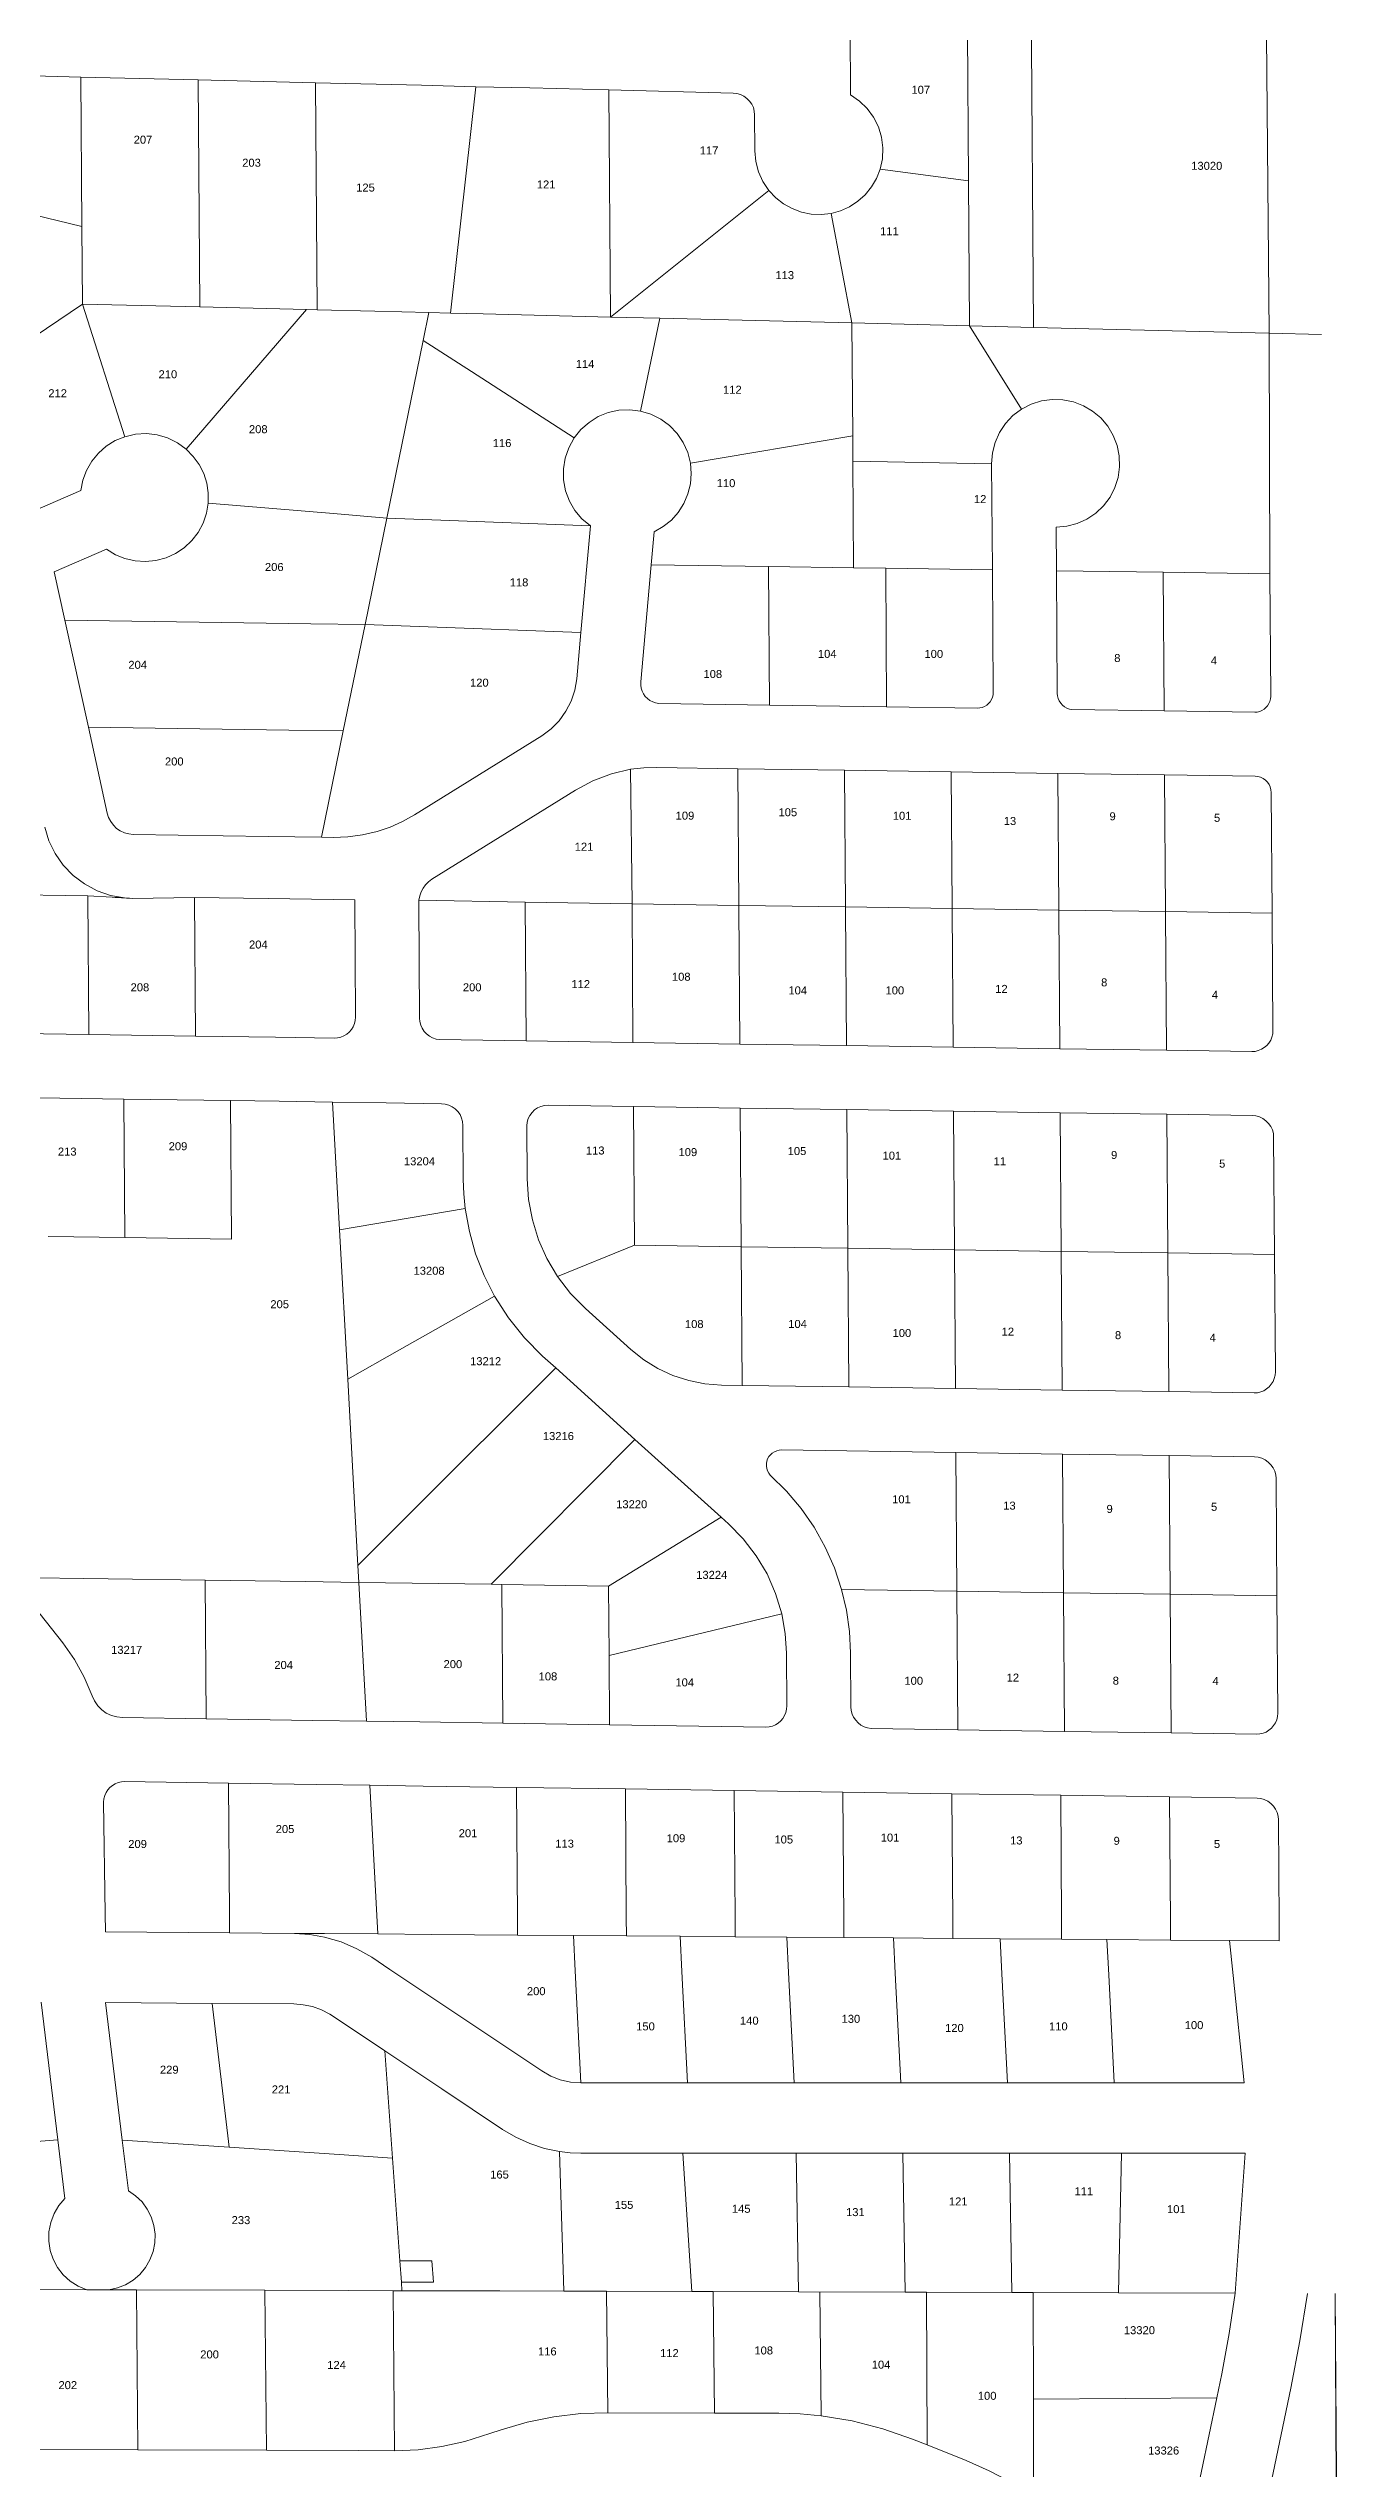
# Model space of a CAD drawing. Header units: feet. Extents: x 865220 to 2822444, y -2240498 to 975731.
# Drawn here: x 2811053 to 2812261, y 970644 to 972913 of the extents above; entities that cross this region are included whole.
import ezdxf
from ezdxf.enums import TextEntityAlignment as Align

# ---------------------------------------------------------------- set-up
doc = ezdxf.new("R2010")
doc.units = ezdxf.units.FT
doc.header["$LTSCALE"] = 0.015
doc.header["$MEASUREMENT"] = 0
doc.layers.add('Dakota County Addresses', color=7, linetype='Continuous')
doc.layers.add('Dakota County Parcels', color=7, linetype='Continuous')
doc.styles.add('Dimensions 100', font='arial.ttf')

# ---------------------------------------------------------------- blocks, each defined once
blk = doc.blocks.new('ACMAP_ANN_TEMPLATE_Dakota County Addresses')
at = {"layer": 'Dakota County Addresses', "style": 'Dimensions 100'}
blk.add_attdef('DakotaCountyAddress', text='', height=50, dxfattribs=at).set_placement((0, 0), align=Align.CENTER)

msp = doc.modelspace()

# ---------------------------------------------------------------- linework, layer by layer
at = {"layer": 'Dakota County Parcels', "lineweight": 5}
for p, q in [((2811975.8, 972651.3), (2811973.1, 973047.2)), ((2812196.7, 972645.9), (2812193, 973041.8)), ((2811804.4, 972869.4), (2811804, 972931.4)), ((2811914.9, 972788.7), (2811913.9, 972928.7)), ((2810947.2, 972889.4), (2811083.1, 972886.1)), ((2811084.1, 972746.1), (2811083.1, 972886.1)), ((2811083.1, 972886.1), (2811193, 972883.4)), ((2811193, 972883.4), (2811303, 972880.7)), ((2811194.5, 972670.5), (2811193, 972883.4)), ((2811304.5, 972667.8), (2811303, 972880.7)), ((2811429.4, 972664.7), (2811453.1, 972877)), ((2811578, 972874), (2811694.4, 972871.1)), ((2811579.5, 972661), (2811578, 972874)), ((2811714.8, 972816.8), (2811714.5, 972850.6)), ((2811579.5, 972661), (2811727.9, 972779.7)), ((2811832.1, 972799.7), (2811914.9, 972788.7)), ((2811915.8, 972652.8), (2811914.9, 972788.7)), ((2810967.4, 972774), (2811084.1, 972746.1)), ((2811786.1, 972758.3), (2811805.7, 972655.5)), ((2811084.6, 972673.2), (2811084.1, 972746.1)), ((2810992.4, 972610.8), (2811084.6, 972673.2)), ((2811084.6, 972673.2), (2811124.3, 972548.9)), ((2811084.6, 972673.2), (2811194.5, 972670.5)), ((2811181.8, 972537.2), (2811294.5, 972668)), ((2811194.5, 972670.5), (2811294.5, 972668)), ((2811294.5, 972668), (2811304.5, 972667.8)), ((2811404, 972639.1), (2811409.3, 972665.2)), ((2811409.3, 972665.2), (2811429.4, 972664.7)), ((2811579.5, 972661), (2811625.8, 972659.9)), ((2811607.5, 972573), (2811625.8, 972659.9)), ((2811625.8, 972659.9), (2811805.7, 972655.5)), ((2811805.7, 972655.5), (2811915.8, 972652.8)), ((2811806.5, 972549.7), (2811805.7, 972655.5)), ((2811915.8, 972652.8), (2811975.8, 972651.3)), ((2811915.8, 972652.8), (2811964.7, 972574.8)), ((2811975.8, 972651.3), (2812196.7, 972645.9)), ((2812197.3, 972420.4), (2812196.7, 972645.9)), ((2811369.8, 972472.6), (2811404, 972639.1)), ((2811654.3, 972524.1), (2811806.5, 972549.7)), ((2811806.6, 972526.1), (2811806.5, 972549.7)), ((2811807.3, 972426.1), (2811806.6, 972526.1)), ((2811806.6, 972526.1), (2811936.6, 972523.5)), ((2811937.3, 972424.2), (2811936.6, 972523.5)), ((2811045, 972481.8), (2811083, 972498.4)), ((2811349.4, 972372.9), (2811369.8, 972472.6)), ((2811551.7, 972365.3), (2811560.6, 972465.2)), ((2811617.6, 972428.9), (2811620.4, 972459.8)), ((2811997.3, 972423.3), (2811997, 972464)), ((2811058.1, 972422.1), (2811107.1, 972443.5)), ((2811058.1, 972422.1), (2811068, 972377)), ((2811607.8, 972319), (2811617.6, 972428.9)), ((2811617.6, 972428.9), (2811727.4, 972427.3)), ((2811727.4, 972427.3), (2811807.3, 972426.1)), ((2811728.3, 972297.3), (2811727.4, 972427.3)), ((2811807.3, 972426.1), (2811837.3, 972425.7)), ((2811838.2, 972295.7), (2811837.3, 972425.7)), ((2811837.3, 972425.7), (2811937.3, 972424.2)), ((2811938.1, 972309.2), (2811937.3, 972424.2)), ((2811998.1, 972308.3), (2811997.3, 972423.3)), ((2811997.3, 972423.3), (2812097.3, 972421.9)), ((2812097.3, 972421.9), (2812197.3, 972420.4)), ((2812098.2, 972291.9), (2812097.3, 972421.9)), ((2812198.1, 972305.4), (2812197.3, 972420.4)), ((2811068, 972377), (2811090.1, 972276.7)), ((2811328.9, 972273.2), (2811349.4, 972372.9)), ((2811547.8, 972322), (2811551.7, 972365.3)), ((2811624.6, 972298.9), (2811728.3, 972297.3)), ((2811728.3, 972297.3), (2811838.2, 972295.7)), ((2811838.2, 972295.7), (2811923.2, 972294.4)), ((2812011.9, 972293.2), (2812098.2, 972291.9)), ((2812098.2, 972291.9), (2812183.2, 972290.6)), ((2811090.1, 972276.7), (2811107.8, 972195.9)), ((2811328.9, 972273.2), (2811308.5, 972173.5)), ((2811395.6, 972194.4), (2811515, 972268.6)), ((2811599.6, 972111), (2811598.3, 972237.1)), ((2811622.8, 972238.8), (2811698.7, 972237.7)), ((2811699.6, 972109.5), (2811698.7, 972237.7)), ((2811698.7, 972237.7), (2811798.7, 972236.3)), ((2811799.6, 972108.1), (2811798.7, 972236.3)), ((2811798.7, 972236.3), (2811898.7, 972234.8)), ((2811899.5, 972106.6), (2811898.7, 972234.8)), ((2811898.7, 972234.8), (2811998.6, 972233.3)), ((2811999.5, 972105.1), (2811998.6, 972233.3)), ((2811998.6, 972233.3), (2812098.6, 972231.9)), ((2811412, 972134), (2811546.6, 972217.7)), ((2812099.5, 972103.7), (2812098.6, 972231.9)), ((2812098.6, 972231.9), (2812183.6, 972230.6)), ((2812199.5, 972102.2), (2812198.7, 972215.4)), ((2811308.5, 972173.5), (2811319.5, 972173.3)), ((2810989.7, 972119.9), (2811089.7, 972118.5)), ((2811090.6, 971988.5), (2811089.7, 972118.5)), ((2811089.7, 972118.5), (2811112.4, 972117.1)), ((2811112.4, 972117.1), (2811115.3, 972117)), ((2811115.3, 972117), (2811118.3, 972116.8)), ((2811118.3, 972116.8), (2811121.2, 972116.6)), ((2811121.2, 972116.6), (2811123.9, 972116.5)), ((2811125.7, 972116.4), (2811128.6, 972116.2)), ((2811128.6, 972116.2), (2811131.3, 972116.1)), ((2811131.3, 972116.1), (2811189.7, 972117)), ((2811190.6, 971987), (2811189.7, 972117)), ((2811340.4, 972004.8), (2811339.7, 972114.8)), ((2811399.8, 972112.1), (2811399.8, 972114.5)), ((2811400.4, 972003.9), (2811399.8, 972112.1)), ((2811499.6, 972112.4), (2811599.6, 972111)), ((2811500.5, 971982.5), (2811499.6, 972112.4)), ((2811599.6, 972111), (2811699.6, 972109.5)), ((2811600.5, 971981), (2811599.6, 972111)), ((2811699.6, 972107.7), (2811699.6, 972109.5)), ((2811699.6, 972109.5), (2811799.6, 972108.1)), ((2811700.5, 971979.5), (2811699.6, 972107.7)), ((2811799.6, 972106.3), (2811799.6, 972108.1)), ((2811799.6, 972108.1), (2811899.5, 972106.6)), ((2811800.5, 971978.1), (2811799.6, 972106.3)), ((2811899.6, 972104.8), (2811899.5, 972106.6)), ((2811899.5, 972106.6), (2811999.5, 972105.1)), ((2811900.5, 971976.6), (2811899.6, 972104.8)), ((2811999.5, 972103.3), (2811999.5, 972105.1)), ((2811999.5, 972105.1), (2812099.5, 972103.7)), ((2812000.4, 971975.1), (2811999.5, 972103.3)), ((2812099.5, 972103.7), (2812199.5, 972102.2)), ((2812099.5, 972101.9), (2812099.5, 972103.7)), ((2812100.4, 971973.7), (2812099.5, 972101.9)), ((2812199.5, 972100.4), (2812199.5, 972102.2)), ((2812200.2, 971992.2), (2812199.5, 972100.4)), ((2810990.6, 971989.9), (2811090.6, 971988.5)), ((2811090.6, 971988.5), (2811190.6, 971987)), ((2811419.2, 971983.7), (2811500.5, 971982.5)), ((2811500.5, 971982.5), (2811600.5, 971981)), ((2811600.5, 971981), (2811700.5, 971979.5)), ((2811700.5, 971979.5), (2811800.5, 971978.1)), ((2811800.5, 971978.1), (2811900.5, 971976.6)), ((2811900.5, 971976.6), (2812000.4, 971975.1)), ((2812000.4, 971975.1), (2812100.4, 971973.7)), ((2812100.4, 971973.7), (2812180.4, 971972.5)), ((2811023.4, 971929.5), (2811123.4, 971928)), ((2811123.4, 971928), (2811223.3, 971926.5)), ((2811124.3, 971798.1), (2811123.4, 971928)), ((2811224.3, 971796.7), (2811223.3, 971926.5)), ((2811319, 971925.1), (2811325.5, 971805.3)), ((2811521, 971922.2), (2811600.9, 971921)), ((2811600.9, 971921), (2811700.9, 971919.5)), ((2811601.8, 971791), (2811600.9, 971921)), ((2811700.9, 971919.5), (2811800.9, 971918.1)), ((2811701.8, 971789.5), (2811700.9, 971919.5)), ((2811800.9, 971918.1), (2811900.9, 971916.6)), ((2811801.8, 971788.1), (2811800.9, 971918.1)), ((2811901.8, 971786.6), (2811900.9, 971916.6)), ((2811900.9, 971916.6), (2812000.8, 971915.1)), ((2811441.4, 971852.7), (2811441.1, 971903.3)), ((2811501.4, 971853.1), (2811501.1, 971902.9)), ((2812001.8, 971785.1), (2812000.8, 971915.1)), ((2812000.8, 971915.1), (2812100.8, 971913.7)), ((2812100.8, 971913.7), (2812180.8, 971912.5)), ((2812101.7, 971783.7), (2812100.8, 971913.7)), ((2812201.7, 971782.2), (2812200.9, 971892.2)), ((2811325.5, 971805.3), (2811333.1, 971665.5)), ((2811052.4, 971799.2), (2811124.3, 971798.1)), ((2811124.3, 971798.1), (2811224.3, 971796.7)), ((2811529.8, 971761.7), (2811601.8, 971791)), ((2811601.8, 971791), (2811701.8, 971789.5)), ((2811702.7, 971659.6), (2811701.8, 971789.5)), ((2811701.8, 971789.5), (2811801.8, 971788.1)), ((2811802.7, 971658.1), (2811801.8, 971788.1)), ((2811801.8, 971788.1), (2811901.8, 971786.6)), ((2811901.8, 971786.6), (2812001.8, 971785.1)), ((2811902.7, 971656.6), (2811901.8, 971786.6)), ((2812001.8, 971785.1), (2812101.7, 971783.7)), ((2812002.7, 971655.2), (2812001.8, 971785.1)), ((2812101.7, 971783.7), (2812201.7, 971782.2)), ((2812102.6, 971653.7), (2812101.7, 971783.7)), ((2812202.5, 971672.2), (2812201.7, 971782.2)), ((2811556, 971731.6), (2811598.5, 971693.2)), ((2811515.8, 971687), (2811528.1, 971675.9)), ((2811528.1, 971675.9), (2811602.3, 971608.9)), ((2811333.1, 971665.5), (2811342.6, 971490.8)), ((2811683.4, 971659.9), (2811702.7, 971659.6)), ((2811702.7, 971659.6), (2811802.7, 971658.1)), ((2811802.7, 971658.1), (2811902.7, 971656.6)), ((2811902.7, 971656.6), (2812002.7, 971655.2)), ((2812002.7, 971655.2), (2812102.6, 971653.7)), ((2812102.6, 971653.7), (2812182.6, 971652.5)), ((2811467.7, 971473.1), (2811602.3, 971608.9)), ((2811602.3, 971608.9), (2811683.2, 971535.9)), ((2811739.8, 971599), (2811903.1, 971596.6)), ((2811903.1, 971596.6), (2812003.1, 971595.2)), ((2811904, 971466.6), (2811903.1, 971596.6)), ((2812004, 971465.2), (2812003.1, 971595.2)), ((2812003.1, 971595.2), (2812103.1, 971593.7)), ((2812103.1, 971593.7), (2812183, 971592.5)), ((2812104, 971463.7), (2812103.1, 971593.7)), ((2812203.9, 971462.2), (2812203.2, 971572.2)), ((2811577.6, 971471.4), (2811683.2, 971535.9)), ((2811683.2, 971535.9), (2811689.9, 971529.9)), ((2811342.6, 971490.8), (2811343.5, 971474.9)), ((2811017.6, 971479.6), (2811199.5, 971477)), ((2811017.6, 971479.6), (2811066.2, 971418.1)), ((2811200.6, 971347), (2811199.5, 971477)), ((2811350.6, 971344.8), (2811343.5, 971474.9)), ((2811467.7, 971473.1), (2811477.7, 971472.9)), ((2811478.6, 971342.9), (2811477.7, 971472.9)), ((2811477.7, 971472.9), (2811577.6, 971471.4)), ((2811578.1, 971406.4), (2811577.6, 971471.4)), ((2811796, 971468.2), (2811904, 971466.6)), ((2811904.9, 971336.7), (2811904, 971466.6)), ((2811904, 971466.6), (2812004, 971465.2)), ((2812004, 971465.2), (2812104, 971463.7)), ((2812004.9, 971335.2), (2812004, 971465.2)), ((2812104.9, 971333.7), (2812104, 971463.7)), ((2812104, 971463.7), (2812203.9, 971462.2)), ((2812204.7, 971352.3), (2812203.9, 971462.2)), ((2811578.1, 971406.4), (2811739.9, 971445.5)), ((2811578.5, 971341.5), (2811578.1, 971406.4)), ((2811744.8, 971359), (2811744.4, 971408.4)), ((2811804.8, 971358.1), (2811804.4, 971408.8)), ((2811122.1, 971348.1), (2811200.6, 971347)), ((2811478.6, 971342.9), (2811578.5, 971341.5)), ((2811578.5, 971341.5), (2811724.9, 971339.3)), ((2811823.6, 971337.9), (2811904.9, 971336.7)), ((2811904.9, 971336.7), (2812004.9, 971335.2)), ((2812004.9, 971335.2), (2812104.9, 971333.7)), ((2812104.9, 971333.7), (2812184.9, 971332.6)), ((2811124.1, 971288.1), (2811221.5, 971286.7)), ((2811491.4, 971282.7), (2811593.4, 971281.2)), ((2811593.4, 971281.2), (2811695.4, 971279.7)), ((2811695.4, 971279.7), (2811797.3, 971278.2)), ((2811797.3, 971278.2), (2811899.3, 971276.7)), ((2811899.3, 971276.7), (2812001.3, 971275.3)), ((2812001.3, 971275.3), (2812103.3, 971273.8)), ((2812103.3, 971273.8), (2812185.3, 971272.6)), ((2811106.2, 971147.3), (2811222.3, 971146.4)), ((2811222.3, 971146.4), (2811283.2, 971145.7)), ((2811283.2, 971145.7), (2811286.3, 971145.7)), ((2811286.3, 971145.7), (2811288.6, 971145.7)), ((2811288.6, 971145.7), (2811290.9, 971145.6)), ((2811290.9, 971145.6), (2811293.2, 971145.6)), ((2811293.2, 971145.6), (2811295.5, 971145.6)), ((2811295.5, 971145.6), (2811297.8, 971145.6)), ((2811297.8, 971145.6), (2811300.1, 971145.6)), ((2811300.1, 971145.6), (2811302.4, 971145.6)), ((2811492.3, 971144.3), (2811544.7, 971143.9)), ((2811544.7, 971143.9), (2811594.3, 971143.5)), ((2811594.3, 971143.5), (2811644.7, 971143.1)), ((2811644.7, 971143.1), (2811696.3, 971142.7)), ((2811696.3, 971142.7), (2811744.7, 971142.3)), ((2811744.7, 971142.3), (2811798.2, 971141.9)), ((2811798.2, 971141.9), (2811844.7, 971141.6)), ((2811844.7, 971141.6), (2811900.2, 971141.1)), ((2811900.2, 971141.1), (2811944.7, 971140.8)), ((2811944.7, 971140.8), (2812002.2, 971140.3)), ((2812002.2, 971140.3), (2812044.6, 971140)), ((2812044.6, 971140), (2812104.2, 971139.5)), ((2812104.2, 971139.5), (2812159.6, 971139.3)), ((2812159.6, 971139.3), (2812206.2, 971138.7)), ((2811045.8, 971081.4), (2811061.4, 970952.4)), ((2811106.2, 971081), (2811121.9, 970951.9)), ((2811106.2, 971081), (2811206.2, 971080.2)), ((2811206.2, 971080.2), (2811222, 970945.3)), ((2811206.2, 971080.2), (2811282.7, 971079.7)), ((2811319, 971068.5), (2811367.9, 971035.8)), ((2811367.9, 971035.8), (2811375.1, 970935.2)), ((2811551.5, 971005.8), (2811651.5, 971005.8)), ((2811651.5, 971005.8), (2811751.4, 971005.8)), ((2811751.4, 971005.8), (2811851.4, 971005.8)), ((2811851.4, 971005.8), (2811951.4, 971005.8)), ((2811951.4, 971005.8), (2812051.4, 971005.8)), ((2812051.4, 971005.8), (2812173.3, 971005.8)), ((2810916, 970941), (2811061.4, 970952.4)), ((2811061.4, 970952.4), (2811068.1, 970897.4)), ((2811121.9, 970951.9), (2811222, 970945.3)), ((2811121.9, 970951.9), (2811127.6, 970904.6)), ((2811535.6, 970810.4), (2811531.5, 970941.3)), ((2811551.5, 970939.8), (2811647.3, 970939.8)), ((2811647.3, 970939.8), (2811753.3, 970939.8)), ((2811655.6, 970810.1), (2811647.3, 970939.8)), ((2811755.6, 970809.8), (2811753.3, 970939.8)), ((2811753.3, 970939.8), (2811853.3, 970939.8)), ((2811855.6, 970809.5), (2811853.3, 970939.8)), ((2811853.3, 970939.8), (2811953.3, 970939.8)), ((2811955.6, 970809.2), (2811953.3, 970939.8)), ((2811953.3, 970939.8), (2812058.3, 970939.8)), ((2812055.6, 970808.9), (2812058.3, 970939.8)), ((2812058.3, 970939.8), (2812174.3, 970939.8)), ((2812164.7, 970808.6), (2812174.3, 970939.8)), ((2811375.1, 970935.2), (2811381.9, 970838.9)), ((2811381.9, 970838.9), (2811383.4, 970818.9)), ((2811412.1, 970838.8), (2811381.9, 970838.9)), ((2811413.5, 970818.8), (2811412.1, 970838.8)), ((2811088.7, 970811.8), (2811109.2, 970811.7)), ((2811383.4, 970818.9), (2811383.9, 970810.9)), ((2811383.4, 970818.9), (2811413.5, 970818.8)), ((2811577, 970696.5), (2811575.6, 970810.3)), ((2811677, 970696.2), (2811675.6, 970810)), ((2811855.6, 970809.5), (2811755.6, 970809.8)), ((2811777, 970693.6), (2811775.6, 970809.7)), ((2811876.1, 970666.3), (2811875.6, 970809.5)), ((2811975.7, 970709.2), (2811975.6, 970809.2)), ((2812164.7, 970808.6), (2812055.6, 970808.9)), ((2812147.6, 970710.5), (2812152.3, 970733)), ((2812174.8, 970516.7), (2812216.9, 970719.6)), ((2811577, 970696.5), (2811677, 970696.2)), ((2811677, 970696.2), (2811737.2, 970696)), ((2811975.7, 970709.2), (2812147.6, 970710.5)), ((2811975.8, 970618.9), (2811975.7, 970709.2)), ((2812126.2, 970607.2), (2812147.6, 970710.5)), ((2811476.9, 970680.5), (2811466.4, 970676.9)), ((2811862.3, 970671.8), (2811876.1, 970666.3)), ((2811036.6, 970661.9), (2811136.6, 970661.6)), ((2811136.6, 970661.6), (2811256.9, 970661.3)), ((2811876.1, 970666.3), (2811912.6, 970651.7))]:
    msp.add_line(p, q, dxfattribs=at)
for points in [[(2811303, 972880.7), (2811402.3, 972878.3), (2811453.1, 972877)], [(2811453.1, 972877), (2811503.9, 972875.8), (2811578, 972874)], [(2811714.5, 972850.6), (2811714.2, 972854.1), (2811713.3, 972857.5), (2811711.8, 972860.7), (2811709.8, 972863.6), (2811707.3, 972866.1), (2811704.5, 972868.2), (2811701.3, 972869.7), (2811697.9, 972870.7), (2811694.4, 972871.1)], [(2811832.1, 972799.7), (2811834.3, 972809.5), (2811834.7, 972819.7), (2811833.4, 972829.7), (2811830.5, 972839.4), (2811826, 972848.4), (2811820, 972856.6), (2811812.7, 972863.6), (2811804.4, 972869.4)], [(2811714.8, 972816.8), (2811715.7, 972806.8), (2811718.2, 972797.1), (2811722.3, 972788), (2811727.9, 972779.7)], [(2811727.9, 972779.7), (2811734.3, 972772.9), (2811741.6, 972767.2), (2811749.7, 972762.7), (2811758.4, 972759.5), (2811767.6, 972757.6), (2811776.9, 972757.2), (2811786.1, 972758.3)], [(2811786.1, 972758.3), (2811795, 972760.7), (2811803.5, 972764.5), (2811811.3, 972769.6), (2811818.2, 972775.8), (2811824.1, 972783), (2811828.7, 972791), (2811832.1, 972799.7)], [(2811304.5, 972667.8), (2811358.6, 972666.5), (2811409.3, 972665.2)], [(2811429.4, 972664.7), (2811460.1, 972664), (2811579.5, 972661)], [(2812196.7, 972645.9), (2812245.7, 972644.7), (2812245.7, 972644.7)], [(2811404, 972639.1), (2811449, 972609.9), (2811545.3, 972547.7)], [(2811607.5, 972573), (2811597.4, 972574.2), (2811587.2, 972573.7), (2811577.3, 972571.5), (2811567.9, 972567.7), (2811559.3, 972562.3), (2811551.7, 972555.6), (2811545.3, 972547.7)], [(2811964.7, 972574.8), (2811956.6, 972568.7), (2811949.6, 972561.3), (2811944, 972552.8), (2811939.9, 972543.5), (2811937.4, 972533.7), (2811936.6, 972523.5)], [(2811997, 972464), (2812007, 972464.9), (2812016.8, 972467.5), (2812025.9, 972471.6), (2812034.3, 972477.3), (2812041.5, 972484.2), (2812047.6, 972492.3), (2812052.1, 972501.2), (2812055.1, 972510.8), (2812056.5, 972520.8), (2812056.2, 972530.9), (2812054.2, 972540.7), (2812050.6, 972550.1), (2812045.5, 972558.8), (2812038.9, 972566.5), (2812031.2, 972572.9), (2812022.6, 972578), (2812013.2, 972581.6), (2812003.3, 972583.6), (2811993.2, 972583.9), (2811983.3, 972582.4), (2811973.7, 972579.4), (2811964.7, 972574.8)], [(2811181.8, 972537.2), (2811173.5, 972543.2), (2811164.4, 972547.7), (2811154.6, 972550.6), (2811144.5, 972551.8), (2811134.3, 972551.2), (2811124.3, 972548.9)], [(2811654.3, 972524.1), (2811651.8, 972534), (2811647.6, 972543.4), (2811641.8, 972551.9), (2811634.7, 972559.3), (2811626.5, 972565.4), (2811617.3, 972570), (2811607.5, 972573)], [(2811124.3, 972548.9), (2811115.2, 972545.2), (2811106.9, 972540), (2811099.5, 972533.5), (2811093.3, 972525.9), (2811088.3, 972517.3), (2811084.9, 972508.1), (2811083, 972498.4)], [(2811202.4, 972486.7), (2811202.5, 972496.2), (2811201, 972505.5), (2811198.2, 972514.5), (2811193.9, 972522.9), (2811188.4, 972530.5), (2811181.8, 972537.2)], [(2811545.3, 972547.7), (2811540.3, 972538.6), (2811537, 972528.9), (2811535.3, 972518.7), (2811535.4, 972508.4), (2811537.3, 972498.3), (2811540.9, 972488.6), (2811546.1, 972479.7), (2811552.7, 972471.8), (2811560.6, 972465.2)], [(2811620.4, 972459.8), (2811628.9, 972464.6), (2811636.5, 972470.8), (2811642.9, 972478), (2811648.2, 972486.2), (2811652, 972495.2), (2811654.4, 972504.7), (2811655.1, 972514.4), (2811654.3, 972524.1)], [(2811107.1, 972443.5), (2811115.4, 972438.3), (2811124.4, 972434.6), (2811134, 972432.4), (2811143.7, 972431.8), (2811153.4, 972432.8), (2811162.9, 972435.3), (2811171.8, 972439.4), (2811179.9, 972444.8), (2811187.1, 972451.5), (2811193, 972459.2), (2811197.6, 972467.8), (2811200.8, 972477.1), (2811202.4, 972486.7)], [(2811202.4, 972486.7), (2811319.7, 972476.8), (2811369.8, 972472.6)], [(2811369.8, 972472.6), (2811420.5, 972470.6), (2811560.6, 972465.2)], [(2811349.4, 972372.9), (2811298.5, 972373.6), (2811068, 972377)], [(2811349.4, 972372.9), (2811400, 972371), (2811551.7, 972365.3)], [(2811515, 972268.6), (2811523.7, 972275), (2811531.3, 972282.7), (2811537.7, 972291.5), (2811542.6, 972301.1), (2811546, 972311.4), (2811547.8, 972322)], [(2811607.8, 972319), (2811607.8, 972316.1), (2811608.2, 972313.2), (2811609.1, 972310.4), (2811610.3, 972307.8), (2811612, 972305.5), (2811614.1, 972303.4), (2811616.4, 972301.6), (2811619, 972300.3), (2811621.7, 972299.4), (2811624.6, 972298.9)], [(2811923.2, 972294.4), (2811925.5, 972294.6), (2811927.8, 972295.1), (2811930, 972296), (2811932, 972297.2), (2811933.8, 972298.7), (2811935.3, 972300.5), (2811936.5, 972302.5), (2811937.4, 972304.6), (2811937.9, 972306.9), (2811938.1, 972309.2)], [(2811998.1, 972308.3), (2811998.3, 972305.9), (2811998.9, 972303.4), (2812000, 972301.2), (2812001.3, 972299.1), (2812003, 972297.2), (2812005, 972295.7), (2812007.1, 972294.5), (2812009.5, 972293.6), (2812011.9, 972293.2)], [(2812183.2, 972290.6), (2812185.5, 972290.8), (2812187.8, 972291.3), (2812189.9, 972292.2), (2812191.9, 972293.4), (2812193.7, 972294.9), (2812195.2, 972296.7), (2812196.5, 972298.7), (2812197.3, 972300.8), (2812197.9, 972303.1), (2812198.1, 972305.4)], [(2811090.1, 972276.7), (2811278.1, 972273.9), (2811328.9, 972273.2)], [(2811598.3, 972237.1), (2811580.3, 972232.9), (2811563, 972226.4), (2811546.6, 972217.7)], [(2811622.8, 972238.8), (2811610.5, 972238.5), (2811598.3, 972237.1)], [(2812198.7, 972215.4), (2812198.4, 972218), (2812197.7, 972220.6), (2812196.6, 972222.9), (2812195.1, 972225.1), (2812193.3, 972227), (2812191.1, 972228.5), (2812188.7, 972229.6), (2812186.2, 972230.4), (2812183.6, 972230.6)], [(2811107.8, 972195.9), (2811109.1, 972191.8), (2811111, 972188.1), (2811113.5, 972184.7), (2811116.6, 972181.7), (2811120, 972179.3), (2811123.9, 972177.6), (2811127.9, 972176.5), (2811132.1, 972176)], [(2811319.5, 972173.3), (2811333.4, 972173.8), (2811347.1, 972175.6), (2811360.6, 972178.8), (2811372.8, 972183), (2811384.5, 972188.2), (2811395.6, 972194.4)], [(2811049.3, 972183), (2811053.1, 972170.2), (2811059, 972158.2), (2811066.6, 972147.3), (2811075.8, 972137.6), (2811086.5, 972129.6), (2811098.2, 972123.2), (2811110.8, 972118.9), (2811124, 972116.5), (2811131.3, 972116.1)], [(2811132.1, 972176), (2811258.5, 972174.2), (2811308.5, 972173.5)], [(2811412, 972134), (2811408.8, 972131.7), (2811406, 972128.9), (2811403.7, 972125.7), (2811401.9, 972122.2), (2811400.6, 972118.4), (2811399.9, 972114.5), (2811399.8, 972112.1)], [(2811123.9, 972116.5), (2811124, 972116.5), (2811125.7, 972116.4)], [(2811189.7, 972117), (2811258.6, 972116), (2811339.7, 972114.8)], [(2811399.8, 972114.5), (2811399.9, 972114.5), (2811499.6, 972112.4)], [(2811190.6, 971987), (2811265.6, 971985.9), (2811320.6, 971985.1)], [(2811320.6, 971985.1), (2811323.7, 971985.3), (2811326.7, 971986), (2811329.6, 971987.2), (2811332.3, 971988.8), (2811334.6, 971990.8), (2811336.7, 971993.1), (2811338.3, 971995.8), (2811339.5, 971998.7), (2811340.2, 972001.7), (2811340.4, 972004.8)], [(2811400.4, 972003.9), (2811400.7, 972000.6), (2811401.6, 971997.3), (2811403, 971994.3), (2811404.8, 971991.4), (2811407.1, 971989), (2811409.8, 971986.9), (2811412.7, 971985.3), (2811415.9, 971984.2), (2811419.2, 971983.7)], [(2812180.4, 971972.5), (2812183.5, 971972.7), (2812186.5, 971973.4), (2812189.4, 971974.6), (2812192.1, 971976.2), (2812194.5, 971978.2), (2812196.5, 971980.5), (2812198.1, 971983.2), (2812199.3, 971986.1), (2812200, 971989.1), (2812200.2, 971992.2)], [(2811223.3, 971926.5), (2811268.9, 971925.9), (2811319, 971925.1)], [(2811319, 971925.1), (2811369.1, 971924.4), (2811421, 971923.6)], [(2811441.1, 971903.3), (2811440.8, 971906.8), (2811439.8, 971910.2), (2811438.4, 971913.4), (2811436.3, 971916.3), (2811433.9, 971918.8), (2811431, 971920.8), (2811427.8, 971922.3), (2811424.5, 971923.3), (2811421, 971923.6)], [(2811521, 971922.2), (2811517.5, 971921.9), (2811514.2, 971921.1), (2811511.1, 971919.7), (2811508.3, 971917.8), (2811505.9, 971915.4), (2811503.9, 971912.6), (2811502.4, 971909.6), (2811501.4, 971906.3), (2811501.1, 971902.9)], [(2812200.9, 971892.2), (2812200.6, 971895.7), (2812199.7, 971899.1), (2812198.2, 971902.3), (2812196.2, 971905.1), (2812193.7, 971907.6), (2812190.9, 971909.7), (2812187.7, 971911.2), (2812184.3, 971912.1), (2812180.8, 971912.5)], [(2811441.4, 971852.7), (2811442, 971839), (2811443.3, 971825.3)], [(2811501.4, 971853.1), (2811502.7, 971833.7), (2811506.3, 971814.7), (2811512, 971796.1), (2811519.9, 971778.4), (2811529.8, 971761.7)], [(2811325.5, 971805.3), (2811375.1, 971813.7), (2811443.3, 971825.3)], [(2811443.3, 971825.3), (2811447.2, 971803.9), (2811453, 971782.9), (2811460.9, 971762.7), (2811470.7, 971743.2)], [(2811529.8, 971761.7), (2811542, 971745.8), (2811556, 971731.6)], [(2811333.1, 971665.5), (2811381.7, 971693), (2811470.7, 971743.2)], [(2811470.7, 971743.2), (2811483.7, 971722.9), (2811498.8, 971704.1), (2811515.8, 971687)], [(2811598.5, 971693.2), (2811610.6, 971683.5), (2811623.8, 971675.3), (2811637.9, 971668.8), (2811652.7, 971664), (2811667.9, 971661), (2811683.4, 971659.9)], [(2811342.6, 971490.8), (2811390.1, 971538.2), (2811528.1, 971675.9)], [(2812182.6, 971652.5), (2812185.7, 971652.7), (2812188.8, 971653.4), (2812191.6, 971654.6), (2812194.3, 971656.2), (2812196.7, 971658.2), (2812198.7, 971660.6), (2812200.3, 971663.2), (2812201.5, 971666.1), (2812202.2, 971669.1), (2812202.5, 971672.2)], [(2811739.8, 971599), (2811737.4, 971598.9), (2811735.2, 971598.3), (2811733, 971597.4), (2811731, 971596.1), (2811729.3, 971594.6), (2811727.9, 971592.8), (2811726.7, 971590.7), (2811725.9, 971588.5), (2811725.5, 971586.2), (2811725.5, 971583.9), (2811725.9, 971581.6), (2811726.6, 971579.4), (2811727.7, 971577.3), (2811729.1, 971575.4)], [(2811796, 971468.2), (2811789.3, 971488.5), (2811780.6, 971508), (2811770.2, 971526.6), (2811758, 971544.1), (2811744.3, 971560.5), (2811729.1, 971575.4)], [(2812203.2, 971572.2), (2812202.8, 971575.7), (2812201.9, 971579.1), (2812200.4, 971582.3), (2812198.4, 971585.2), (2812195.9, 971587.7), (2812193.1, 971589.7), (2812189.9, 971591.2), (2812186.5, 971592.2), (2812183, 971592.5)], [(2811739.9, 971445.5), (2811734.2, 971464.6), (2811726.1, 971482.8), (2811716, 971499.9), (2811703.8, 971515.7), (2811689.9, 971529.9)], [(2811199.5, 971477), (2811293.4, 971475.6), (2811343.5, 971474.9)], [(2811343.5, 971474.9), (2811393.6, 971474.1), (2811467.7, 971473.1)], [(2811804.4, 971408.8), (2811803.4, 971428.8), (2811800.6, 971448.7), (2811796, 971468.2)], [(2811744.4, 971408.4), (2811743.2, 971427.1), (2811739.9, 971445.5)], [(2811093.7, 971368.5), (2811086.3, 971386), (2811077.2, 971402.6), (2811066.2, 971418.1)], [(2811093.7, 971368.5), (2811095.9, 971363.7), (2811098.9, 971359.3), (2811102.6, 971355.5), (2811106.9, 971352.4), (2811111.7, 971350.1), (2811116.8, 971348.7), (2811122.1, 971348.1)], [(2811724.9, 971339.3), (2811728, 971339.5), (2811731.1, 971340.2), (2811733.9, 971341.4), (2811736.6, 971343), (2811739, 971345), (2811741, 971347.3), (2811742.6, 971350), (2811743.8, 971352.9), (2811744.5, 971355.9), (2811744.8, 971359)], [(2811804.8, 971358.1), (2811805.1, 971354.8), (2811805.9, 971351.5), (2811807.3, 971348.5), (2811809.2, 971345.7), (2811811.5, 971343.2), (2811814.1, 971341.1), (2811817.1, 971339.5), (2811820.3, 971338.5), (2811823.6, 971337.9)], [(2812184.9, 971332.6), (2812188, 971332.8), (2812191, 971333.5), (2812193.9, 971334.6), (2812196.5, 971336.2), (2812198.9, 971338.2), (2812200.9, 971340.6), (2812202.6, 971343.3), (2812203.8, 971346.1), (2812204.5, 971349.2), (2812204.7, 971352.3)], [(2811200.6, 971347), (2811300.5, 971345.5), (2811350.6, 971344.8)], [(2811350.6, 971344.8), (2811400.7, 971344.1), (2811478.6, 971342.9)], [(2811124.1, 971288.1), (2811121.1, 971287.9), (2811118.1, 971287.2), (2811115.3, 971286.1), (2811112.7, 971284.6), (2811110.3, 971282.6), (2811108.3, 971280.3), (2811106.7, 971277.8), (2811105.5, 971275), (2811104.7, 971272), (2811104.4, 971269)], [(2811221.5, 971286.7), (2811303.7, 971285.5), (2811353.9, 971284.7)], [(2811222.3, 971146.4), (2811222.2, 971163.5), (2811221.5, 971286.7)], [(2811353.9, 971284.7), (2811404, 971284), (2811491.4, 971282.7)], [(2811361.4, 971145.3), (2811360.5, 971162.5), (2811353.9, 971284.7)], [(2811492.3, 971144.3), (2811492.2, 971161.5), (2811491.4, 971282.7)], [(2811594.3, 971143.5), (2811594.2, 971160.7), (2811593.4, 971281.2)], [(2811106.2, 971147.3), (2811105.9, 971164.4), (2811104.4, 971269)], [(2811696.3, 971142.7), (2811696.1, 971159.9), (2811695.4, 971279.7)], [(2811798.2, 971141.9), (2811798.1, 971159.1), (2811797.3, 971278.2)], [(2811900.2, 971141.1), (2811900.1, 971158.3), (2811899.3, 971276.7)], [(2812002.2, 971140.3), (2812002.1, 971157.5), (2812001.3, 971275.3)], [(2812104.2, 971139.5), (2812104.1, 971156.7), (2812103.3, 971273.8)], [(2812205.4, 971252.3), (2812205.1, 971255.8), (2812204.2, 971259.2), (2812202.7, 971262.3), (2812200.7, 971265.2), (2812198.2, 971267.7), (2812195.3, 971269.7), (2812192.1, 971271.3), (2812188.8, 971272.2), (2812185.3, 971272.6)], [(2812206.2, 971138.7), (2812206.1, 971155.9), (2812205.4, 971252.3)], [(2811355.6, 971123.4), (2811341.8, 971131.5), (2811327, 971137.9), (2811311.5, 971142.4), (2811297.5, 971144.8), (2811283.2, 971145.7)], [(2811302.4, 971145.6), (2811311.4, 971145.6), (2811361.4, 971145.3)], [(2811361.4, 971145.3), (2811411.6, 971144.9), (2811492.3, 971144.3)], [(2811544.7, 971143.9), (2811546.3, 971110.8), (2811551.5, 971005.8)], [(2811355.6, 971123.4), (2811372.7, 971112), (2811415.7, 971083.2), (2811515, 971016.9)], [(2811644.7, 971143.1), (2811646.3, 971110), (2811651.5, 971005.8)], [(2811744.7, 971142.3), (2811746.3, 971109.3), (2811751.4, 971005.8)], [(2811844.7, 971141.6), (2811846.3, 971108.6), (2811851.4, 971005.8)], [(2811944.7, 971140.8), (2811946.3, 971107.8), (2811951.4, 971005.8)], [(2812044.6, 971140), (2812046.3, 971107.1), (2812051.4, 971005.8)], [(2812159.6, 971139.3), (2812163, 971106.3), (2812173.3, 971005.8)], [(2811319, 971068.5), (2811316.4, 971070.2), (2811308.5, 971074.2), (2811300.2, 971077.2), (2811291.5, 971079), (2811282.7, 971079.7)], [(2811367.9, 971035.8), (2811421.3, 971000.1), (2811478.3, 970962)], [(2811515, 971016.9), (2811523.4, 971012.1), (2811532.4, 971008.6), (2811541.8, 971006.5), (2811551.5, 971005.8)], [(2811222, 970945.3), (2811325.2, 970938.5), (2811375.1, 970935.2)], [(2811478.3, 970962), (2811490.7, 970954.7), (2811503.8, 970948.8), (2811517.5, 970944.3), (2811531.5, 970941.3)], [(2811531.5, 970941.3), (2811541.5, 970940.2), (2811551.5, 970939.8)], [(2811068.1, 970897.4), (2811062.4, 970890.7), (2811057.9, 970883.1), (2811054.8, 970874.9), (2811053.1, 970866.2), (2811052.9, 970857.4), (2811054.2, 970848.7), (2811057, 970840.4), (2811061.2, 970832.6), (2811066.6, 970825.7), (2811073.1, 970819.8), (2811080.6, 970815.1), (2811088.7, 970811.8)], [(2811127.6, 970904.6), (2811134.4, 970899.9), (2811140.4, 970894.1), (2811145.3, 970887.4), (2811149, 970880), (2811151.5, 970872.1), (2811152.6, 970863.9), (2811152.3, 970855.6), (2811150.7, 970847.5), (2811147.8, 970839.8), (2811143.6, 970832.6), (2811138.3, 970826.2), (2811132.1, 970820.8), (2811125, 970816.5), (2811117.3, 970813.5), (2811109.2, 970811.7)], [(2811088.7, 970811.8), (2811035.3, 970811.9), (2811015.3, 970812), (2810945.3, 970812.2)], [(2811383.9, 970810.9), (2811375.6, 970810.9), (2811333.8, 970811), (2811255.4, 970811.3), (2811135.3, 970811.6), (2811109.2, 970811.7)], [(2811136.6, 970661.6), (2811135.3, 970811.6), (2811135.3, 970811.6)], [(2811256.9, 970661.3), (2811255.4, 970811.3), (2811255.4, 970811.3)], [(2811376.9, 970660.9), (2811375.6, 970810.9), (2811375.6, 970810.9)], [(2811535.6, 970810.4), (2811475.6, 970810.6), (2811434, 970810.7), (2811434, 970810.7), (2811383.9, 970810.9)], [(2811655.6, 970810.1), (2811575.6, 970810.3), (2811535.6, 970810.4)], [(2811755.6, 970809.8), (2811675.6, 970810), (2811655.6, 970810.1)], [(2811955.6, 970809.2), (2811875.6, 970809.5), (2811855.6, 970809.5)], [(2812055.6, 970808.9), (2811975.6, 970809.2), (2811955.6, 970809.2)], [(2812152.3, 970733), (2812159.1, 970770.7), (2812164.7, 970808.6)], [(2812216.9, 970719.6), (2812225.4, 970763.9), (2812232.7, 970808.4)], [(2812260.2, 970512.7), (2812258.5, 970807.8), (2812258.5, 970807.8), (2812258.5, 970808.3)], [(2812260.8, 970512.7), (2812258.5, 970807.8), (2812258.5, 970807.8)], [(2811577, 970696.5), (2811551.6, 970695.6), (2811526.3, 970692.6), (2811501.4, 970687.5), (2811476.9, 970680.5)], [(2811777, 970693.6), (2811757.1, 970695.4), (2811737.2, 970696)], [(2811862.3, 970671.8), (2811834.5, 970681.5), (2811806, 970688.8), (2811777, 970693.6)], [(2811376.9, 970660.9), (2811399.1, 970661.8), (2811421.2, 970664.7), (2811442.9, 970669.4), (2811466.4, 970676.9)], [(2811256.9, 970661.3), (2811343.2, 970661), (2811376.9, 970660.9)], [(2811975.8, 970618.9), (2811955.5, 970631.2), (2811934.4, 970642.1), (2811912.6, 970651.7)]]:
    msp.add_lwpolyline(points, dxfattribs=at)

# ---------------------------------------------------------------- block references
at = {"layer": 'Dakota County Addresses', "lineweight": 5, "xscale": 0.15, "yscale": 0.15, "zscale": 0.15}
for p, values in [((2811870.2, 972870.4), {'DakotaCountyAddress': '107'}), ((2811141.3, 972823.6), {'DakotaCountyAddress': '207'}), ((2811243, 972802), {'DakotaCountyAddress': '203'}), ((2811671.8, 972813.5), {'DakotaCountyAddress': '117'}), ((2812138.2, 972799.1), {'DakotaCountyAddress': '13020'}), ((2811349.8, 972778.7), {'DakotaCountyAddress': '125'}), ((2811519.1, 972781.6), {'DakotaCountyAddress': '121'}), ((2811840.8, 972737.8), {'DakotaCountyAddress': '111'}), ((2811742.7, 972696.6), {'DakotaCountyAddress': '113'}), ((2811555.6, 972613.3), {'DakotaCountyAddress': '114'}), ((2811164.6, 972603.7), {'DakotaCountyAddress': '210'}), ((2811693.6, 972589.2), {'DakotaCountyAddress': '112'}), ((2811061.3, 972585.9), {'DakotaCountyAddress': '212'}), ((2811249.3, 972552.2), {'DakotaCountyAddress': '208'}), ((2811477.8, 972539.2), {'DakotaCountyAddress': '116'}), ((2811687.7, 972501.6), {'DakotaCountyAddress': '110'}), ((2811925.8, 972486.7), {'DakotaCountyAddress': '12'}), ((2811264.3, 972423), {'DakotaCountyAddress': '206'}), ((2811493.7, 972408.6), {'DakotaCountyAddress': '118'}), ((2811782.5, 972341.6), {'DakotaCountyAddress': '104'}), ((2811882.4, 972341.5), {'DakotaCountyAddress': '100'}), ((2811136.3, 972331.3), {'DakotaCountyAddress': '204'}), ((2811675.3, 972322.7), {'DakotaCountyAddress': '108'}), ((2812054.4, 972337.7), {'DakotaCountyAddress': '8'}), ((2812145, 972335.4), {'DakotaCountyAddress': '4'}), ((2811456.5, 972314.6), {'DakotaCountyAddress': '120'}), ((2811170.6, 972240.7), {'DakotaCountyAddress': '200'}), ((2811649.2, 972189.9), {'DakotaCountyAddress': '109'}), ((2811745.6, 972193.1), {'DakotaCountyAddress': '105'}), ((2811852.7, 972189.8), {'DakotaCountyAddress': '101'}), ((2811953.8, 972184.9), {'DakotaCountyAddress': '13'}), ((2812050, 972189.3), {'DakotaCountyAddress': '9'}), ((2812147.9, 972187.9), {'DakotaCountyAddress': '5'}), ((2811554.6, 972160.8), {'DakotaCountyAddress': '121'}), ((2811249.4, 972069.1), {'DakotaCountyAddress': '204'}), ((2811138.4, 972029), {'DakotaCountyAddress': '208'}), ((2811449.8, 972029), {'DakotaCountyAddress': '200'}), ((2811551.5, 972032), {'DakotaCountyAddress': '112'}), ((2811645.7, 972038.9), {'DakotaCountyAddress': '108'}), ((2811754.9, 972026.1), {'DakotaCountyAddress': '104'}), ((2811845.9, 972026.1), {'DakotaCountyAddress': '100'}), ((2811945.8, 972027.5), {'DakotaCountyAddress': '12'}), ((2812042.1, 972033.6), {'DakotaCountyAddress': '8'}), ((2812145.9, 972022), {'DakotaCountyAddress': '4'}), ((2811070.3, 971875), {'DakotaCountyAddress': '213'}), ((2811174.1, 971880), {'DakotaCountyAddress': '209'}), ((2811400.4, 971865.9), {'DakotaCountyAddress': '13204'}), ((2811565.1, 971876), {'DakotaCountyAddress': '113'}), ((2811651.9, 971874.5), {'DakotaCountyAddress': '109'}), ((2811754.2, 971875.5), {'DakotaCountyAddress': '105'}), ((2811843.1, 971871.2), {'DakotaCountyAddress': '101'}), ((2811944.3, 971865.9), {'DakotaCountyAddress': '11'}), ((2812051.4, 971871.8), {'DakotaCountyAddress': '9'}), ((2812152.7, 971863.7), {'DakotaCountyAddress': '5'}), ((2811409.4, 971763.3), {'DakotaCountyAddress': '13208'}), ((2811269.4, 971731.9), {'DakotaCountyAddress': '205'}), ((2811657.9, 971713.3), {'DakotaCountyAddress': '108'}), ((2811754.7, 971713.4), {'DakotaCountyAddress': '104'}), ((2811852.5, 971704.9), {'DakotaCountyAddress': '100'}), ((2811951.8, 971706.2), {'DakotaCountyAddress': '12'}), ((2812055.1, 971702.9), {'DakotaCountyAddress': '8'}), ((2812143.8, 971700.6), {'DakotaCountyAddress': '4'}), ((2811462.4, 971678.5), {'DakotaCountyAddress': '13212'}), ((2811530.6, 971608.3), {'DakotaCountyAddress': '13216'}), ((2811852.1, 971549), {'DakotaCountyAddress': '101'}), ((2811599.3, 971544.4), {'DakotaCountyAddress': '13220'}), ((2811953.3, 971543.1), {'DakotaCountyAddress': '13'}), ((2812047.2, 971540), {'DakotaCountyAddress': '9'}), ((2812145.1, 971542), {'DakotaCountyAddress': '5'}), ((2811674.3, 971478.2), {'DakotaCountyAddress': '13224'}), ((2811126, 971407.9), {'DakotaCountyAddress': '13217'}), ((2811273.1, 971393.7), {'DakotaCountyAddress': '204'}), ((2811431.7, 971394.5), {'DakotaCountyAddress': '200'}), ((2811520.8, 971383), {'DakotaCountyAddress': '108'}), ((2811649, 971377.4), {'DakotaCountyAddress': '104'}), ((2811863.6, 971378.9), {'DakotaCountyAddress': '100'}), ((2811956.5, 971381.9), {'DakotaCountyAddress': '12'}), ((2812053, 971379), {'DakotaCountyAddress': '8'}), ((2812146.5, 971378.8), {'DakotaCountyAddress': '4'}), ((2811274.4, 971239.9), {'DakotaCountyAddress': '205'}), ((2811445.9, 971236), {'DakotaCountyAddress': '201'}), ((2811640.8, 971231.3), {'DakotaCountyAddress': '109'}), ((2811741.8, 971230.1), {'DakotaCountyAddress': '105'}), ((2811841.4, 971231.9), {'DakotaCountyAddress': '101'}), ((2811959.7, 971229.2), {'DakotaCountyAddress': '13'}), ((2812053.8, 971228.9), {'DakotaCountyAddress': '9'}), ((2811136.2, 971225.9), {'DakotaCountyAddress': '209'}), ((2811536.4, 971226.2), {'DakotaCountyAddress': '113'}), ((2812147.8, 971225.9), {'DakotaCountyAddress': '5'}), ((2811509.8, 971087.9), {'DakotaCountyAddress': '200'}), ((2811612.2, 971054.9), {'DakotaCountyAddress': '150'}), ((2811709.5, 971060.3), {'DakotaCountyAddress': '140'}), ((2811804.7, 971062), {'DakotaCountyAddress': '130'}), ((2811901.7, 971053.4), {'DakotaCountyAddress': '120'}), ((2811999.1, 971054.9), {'DakotaCountyAddress': '110'}), ((2812126.3, 971056.1), {'DakotaCountyAddress': '100'}), ((2811165.9, 971014.3), {'DakotaCountyAddress': '229'}), ((2811270.7, 970995.8), {'DakotaCountyAddress': '221'}), ((2811475.4, 970916), {'DakotaCountyAddress': '165'}), ((2811592.1, 970887.6), {'DakotaCountyAddress': '155'}), ((2811905.3, 970890.8), {'DakotaCountyAddress': '121'}), ((2812023, 970900.3), {'DakotaCountyAddress': '111'}), ((2811233.1, 970873.3), {'DakotaCountyAddress': '233'}), ((2811701.9, 970883.9), {'DakotaCountyAddress': '145'}), ((2811808.9, 970880.8), {'DakotaCountyAddress': '131'}), ((2812109.7, 970883.6), {'DakotaCountyAddress': '101'}), ((2811723, 970751.1), {'DakotaCountyAddress': '108'}), ((2812075.1, 970770.1), {'DakotaCountyAddress': '13320'}), ((2811203.7, 970747.4), {'DakotaCountyAddress': '200'}), ((2811322.7, 970737.5), {'DakotaCountyAddress': '124'}), ((2811520.2, 970750.2), {'DakotaCountyAddress': '116'}), ((2811634.6, 970748.6), {'DakotaCountyAddress': '112'}), ((2811833, 970737.8), {'DakotaCountyAddress': '104'}), ((2811070.8, 970718.6), {'DakotaCountyAddress': '202'}), ((2811932.4, 970708.6), {'DakotaCountyAddress': '100'}), ((2812097.8, 970657.3), {'DakotaCountyAddress': '13326'})]:
    msp.add_blockref('ACMAP_ANN_TEMPLATE_Dakota County Addresses', p, dxfattribs=at).add_auto_attribs(values)

doc.saveas('drawing.dxf')
